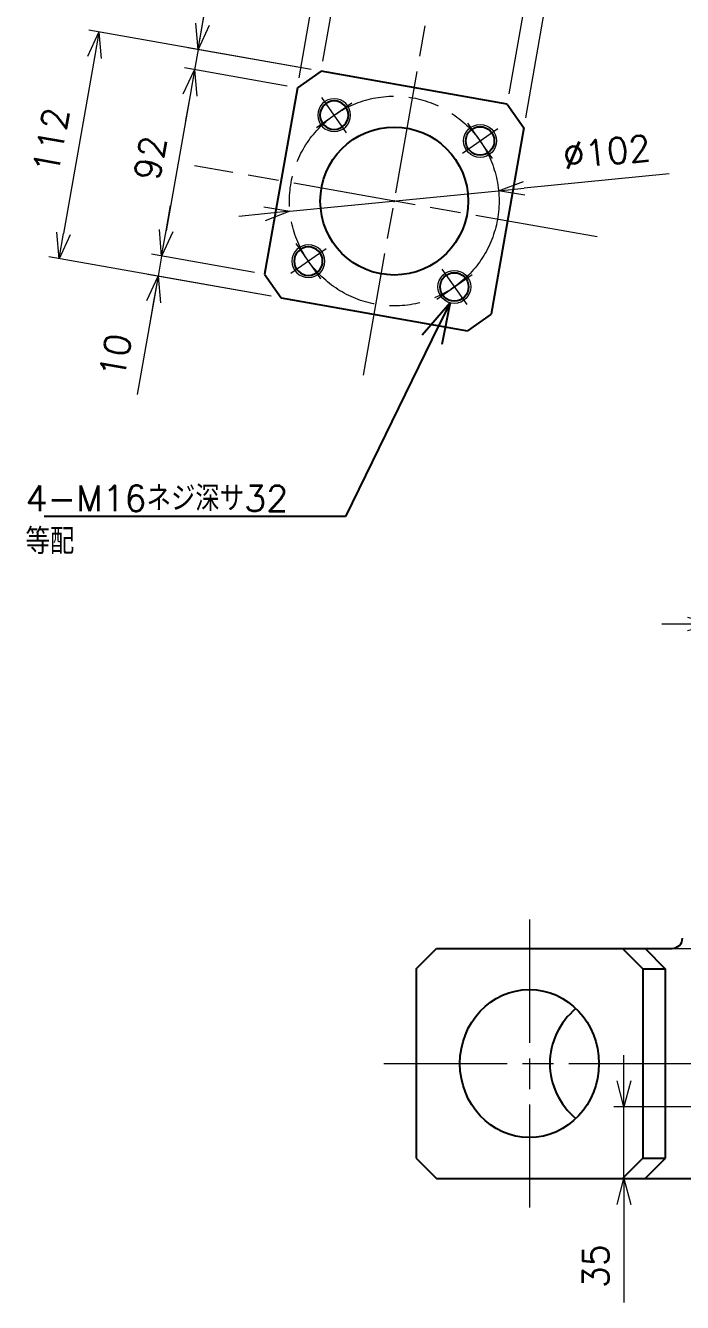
# Model space of a CAD drawing. Header units: millimetres. Extents: x 0 to 4205, y 0 to 2970.
# Drawn here: x 1762 to 2082, y 479 to 1100 of the extents above; entities that cross this region are included whole.
import ezdxf
from ezdxf import colors
from ezdxf.entities.mleader import LeaderData, LeaderLine
from ezdxf.math import Vec2, Vec3

# ---------------------------------------------------------------- set-up
doc = ezdxf.new("R2010")
doc.units = ezdxf.units.MM
doc.header["$LTSCALE"] = 5
doc.linetypes.add('AM_ISO02W050', pattern=[7.5, 6, -1.5])
doc.linetypes.add('AM_ISO08W050', pattern=[18, 12, -1.5, 3, -1.5])
doc.layers.get('0').update_dxf_attribs({"lineweight": 0})
doc.layers.get('Defpoints').update_dxf_attribs({"lineweight": 0})
for name, color, linetype, lineweight in [('AM_0', 7, 'Continuous', 25), ('AM_3', 6, 'AM_ISO02W050', 13), ('AM_4', 4, 'Continuous', 13), ('AM_5', 3, 'Continuous', 13), ('AM_7', 4, 'AM_ISO08W050', 13)]:
    doc.layers.add(name, color=color, linetype=linetype, lineweight=lineweight)
doc.styles.get("Standard").update_dxf_attribs({"font": 'romans.shx', "bigfont": 'japanese.shx'})
doc.dimstyles.new('AM_JIS', dxfattribs={"dimtxt": 2.5, "dimasz": 2.5, "dimexe": 1, "dimexo": 1, "dimgap": 1.5, "dimtad": 3, "dimdec": 3, "dimdsep": 46, "dimtxsty": 'Standard', "dimblk": 'OPEN30', "dimcen": 0, "dimclrd": 256, "dimclre": 256, "dimclrt": 2, "dimadec": 0, "dimazin": 2, "dimtp": 0.1, "dimtm": 0.1, "dimtfac": 0.71, "dimtdec": 3, "dimtix": 1, "dimtmove": 0, "dimatfit": 3, "dimldrblk": 'OPEN30', "dimfxl": 1, "dimlwd": -1, "dimlwe": -1, "dimarcsym": 0})

# ---------------------------------------------------------------- blocks, each defined once
blk = doc.blocks.new('JIS_B1004_1')
at = {"layer": 'AM_0'}
blk.add_circle((0, 0), 6.92, dxfattribs=at)
at = {"layer": 'AM_4'}
blk.add_circle((0, 0), 8, dxfattribs=at)
at = {"layer": 'AM_7'}
for p, q in [((0, -10.5), (0, 10.5)), ((-10.5, 0), (10.5, 0))]:
    blk.add_line(p, q, dxfattribs=at)
at = {"layer": 'AM_0', "flags": 9}
for tag, p in [('ATT_TAG_1', (0, 0)), ('ATT_TAG_2', (0, -2)), ('ATT_TAG_3', (0, -4)), ('ATT_TAG_4', (0, -6)), ('ATT_TAG_5', (0, -8)), ('ATT_TAG_6', (0, -10)), ('ATT_TAG_7', (0, -12)), ('ATT_TAG_8', (0, -14)), ('ATT_TAG_9', (0, -16)), ('ATT_TAG_10', (0, -18)), ('ATT_TAG_11', (0, -20)), ('ATT_TAG_12', (0, -22)), ('ATT_TAG_13', (0, -24)), ('ATT_TAG_14', (0, -26)), ('ATT_TAG_15', (0, -28)), ('ATT_TAG_16', (0, -30)), ('ATT_TAG_17', (0, -32)), ('ATT_TAG_18', (0, -34)), ('ATT_TAG_19', (0, -36)), ('ATT_TAG_20', (0, -38))]:
    blk.add_attdef(tag, p, '', height=2, dxfattribs=at)
blk = doc.blocks.new('_Open30')
at = {"color": 0, "linetype": 'ByBlock', "lineweight": -2}
for p, q in [((-1, 0.268), (0, 0)), ((0, 0), (-1, -0.268)), ((0, 0), (-1, 0))]:
    blk.add_line(p, q, dxfattribs=at)
blk = doc.blocks.new('*D97')
at = {"layer": 'AM_5'}
for p, q in [((2053.58, 586.88), (2053.58, 599.38)), ((2102.05, 574.38), (2048.58, 574.38)), ((2053.58, 539.38), (2053.58, 574.38)), ((2092.05, 539.38), (2048.58, 539.38)), ((2053.58, 539.38), (2053.58, 479.15)), ((2053.58, 526.88), (2053.58, 514.38))]:
    blk.add_line(p, q, dxfattribs=at)
at = {"layer": 'Defpoints', "color": 0}
for p in [(2053.58, 574.38), (2107.05, 574.38), (2097.05, 539.38)]:
    blk.add_point(p, dxfattribs=at)
at = {"layer": 'AM_5', "xscale": 12.5, "yscale": 12.5, "zscale": 12.5}
for p, rotation in [((2053.58, 574.38), 270), ((2053.58, 539.38), 90)]:
    blk.add_blockref('_Open30', p, dxfattribs=dict(at, rotation=rotation))
at = {"layer": 'AM_5', "color": 2, "insert": (2039.83, 496.77), "char_height": 12.5, "attachment_point": 5, "rotation": 90}
blk.add_mtext('35', dxfattribs=at)
blk = doc.blocks.new('*D102')
at = {"layer": 'AM_5'}
for p, q in [((2097.05, 696.38), (2097.05, 814.13)), ((2132.05, 700.88), (2132.05, 814.13)), ((2084.55, 809.13), (2072.05, 809.13)), ((2132.05, 809.13), (2097.05, 809.13)), ((2144.55, 809.13), (2157.05, 809.13))]:
    blk.add_line(p, q, dxfattribs=at)
at = {"layer": 'Defpoints', "color": 0}
for p in [(2097.05, 809.13), (2132.05, 695.88), (2097.05, 691.38)]:
    blk.add_point(p, dxfattribs=at)
at = {"layer": 'AM_5', "xscale": 12.5, "yscale": 12.5, "zscale": 12.5}
blk.add_blockref('_Open30', (2097.05, 809.13), dxfattribs=at)
at = {"layer": 'AM_5', "xscale": 12.5, "yscale": 12.5, "zscale": 12.5, "rotation": 180}
blk.add_blockref('_Open30', (2132.05, 809.13), dxfattribs=at)
at = {"layer": 'AM_5', "color": 2, "insert": (2114.55, 822.88), "char_height": 12.5, "attachment_point": 5}
blk.add_mtext('35', dxfattribs=at)
blk = doc.blocks.new('*D182')
at = {"layer": 'AM_5'}
for p, q in [((1846.26, 1088.63), (1856.41, 1146.19)), ((1848.44, 1100.94), (1850.61, 1113.25)), ((1901.27, 1078.93), (1841.34, 1089.5)), ((1846.26, 1088.63), (1844.53, 1078.78)), ((1889.68, 1070.82), (1839.6, 1079.65)), ((1842.36, 1066.47), (1840.19, 1054.16))]:
    blk.add_line(p, q, dxfattribs=at)
at = {"layer": 'Defpoints', "color": 0}
for p in [(1844.53, 1078.78), (1906.19, 1078.06), (1894.6, 1069.95)]:
    blk.add_point(p, dxfattribs=at)
at = {"layer": 'AM_5', "xscale": 12.5, "yscale": 12.5, "zscale": 12.5}
for p, rotation in [((1846.26, 1088.63), 260.000000158428), ((1844.53, 1078.78), 80.000000158428)]:
    blk.add_blockref('_Open30', p, dxfattribs=dict(at, rotation=rotation))
at = {"layer": 'AM_5', "color": 2, "insert": (1839.97, 1132.11), "char_height": 12.5, "attachment_point": 5, "rotation": 80}
blk.add_mtext('10', dxfattribs=at)
blk = doc.blocks.new('*D183')
at = {"layer": 'AM_5'}
for p, q in [((1889.68, 1070.82), (1839.6, 1079.65)), ((1842.36, 1066.47), (1830.72, 1000.49)), ((1873.7, 980.21), (1823.63, 989.04))]:
    blk.add_line(p, q, dxfattribs=at)
at = {"layer": 'Defpoints', "color": 0}
for p in [(1894.6, 1069.95), (1828.55, 988.18), (1878.63, 979.35)]:
    blk.add_point(p, dxfattribs=at)
at = {"layer": 'AM_5', "xscale": 12.5, "yscale": 12.5, "zscale": 12.5}
for p, rotation in [((1844.53, 1078.78), 80.000000158365), ((1828.55, 988.18), 260.000000158365)]:
    blk.add_blockref('_Open30', p, dxfattribs=dict(at, rotation=rotation))
at = {"layer": 'AM_5', "color": 2, "insert": (1823, 1035.87), "char_height": 12.5, "attachment_point": 5, "rotation": 80}
blk.add_mtext('92', dxfattribs=at)
blk = doc.blocks.new('*D184')
at = {"layer": 'AM_5'}
for p, q in [((1830.72, 1000.49), (1832.89, 1012.8)), ((1873.7, 980.21), (1823.63, 989.04)), ((1828.55, 988.18), (1826.82, 978.33)), ((1826.82, 978.33), (1816.67, 920.76)), ((1881.82, 968.63), (1821.89, 979.2)), ((1824.65, 966.02), (1822.47, 953.71))]:
    blk.add_line(p, q, dxfattribs=at)
at = {"layer": 'Defpoints', "color": 0}
for p in [(1826.82, 978.33), (1878.63, 979.35), (1886.74, 967.76)]:
    blk.add_point(p, dxfattribs=at)
at = {"layer": 'AM_5', "xscale": 12.5, "yscale": 12.5, "zscale": 12.5}
for p, rotation in [((1828.55, 988.18), 260.000000158427), ((1826.82, 978.33), 80.000000158427)]:
    blk.add_blockref('_Open30', p, dxfattribs=dict(at, rotation=rotation))
at = {"layer": 'AM_5', "color": 2, "insert": (1806.03, 939.62), "char_height": 12.5, "attachment_point": 5, "rotation": 80}
blk.add_mtext('10', dxfattribs=at)
blk = doc.blocks.new('*D185')
at = {"layer": 'AM_5'}
for p, q in [((1901.27, 1078.93), (1793.12, 1098)), ((1795.88, 1084.82), (1780.77, 999.14)), ((1881.82, 968.63), (1773.67, 987.7))]:
    blk.add_line(p, q, dxfattribs=at)
at = {"layer": 'Defpoints', "color": 0}
for p in [(1906.19, 1078.06), (1778.6, 986.83), (1886.74, 967.76)]:
    blk.add_point(p, dxfattribs=at)
at = {"layer": 'AM_5', "xscale": 12.5, "yscale": 12.5, "zscale": 12.5}
for p, rotation in [((1798.05, 1097.13), 80.000000158069), ((1778.6, 986.83), 260.00000015807)]:
    blk.add_blockref('_Open30', p, dxfattribs=dict(at, rotation=rotation))
at = {"layer": 'AM_5', "color": 2, "insert": (1774.78, 1044.37), "char_height": 12.5, "attachment_point": 5, "rotation": 80}
blk.add_mtext('112', dxfattribs=at)
blk = doc.blocks.new('*D186')
at = {"layer": 'AM_5'}
for p, q in [((1908.05, 1146.22), (1850.49, 1156.37)), ((1895.74, 1148.39), (1883.43, 1150.56)), ((1895.47, 1074.87), (1908.92, 1151.14)), ((1907.06, 1082.98), (1918.77, 1149.41)), ((1908.05, 1146.22), (1917.9, 1144.48)), ((1930.21, 1142.31), (1942.52, 1140.14))]:
    blk.add_line(p, q, dxfattribs=at)
at = {"layer": 'Defpoints', "color": 0}
for p in [(1917.9, 1144.48), (1906.19, 1078.06), (1894.6, 1069.95)]:
    blk.add_point(p, dxfattribs=at)
at = {"layer": 'AM_5', "xscale": 12.5, "yscale": 12.5, "zscale": 12.5}
for p, rotation in [((1908.05, 1146.22), 350.000000158428), ((1917.9, 1144.48), 170.000000158428)]:
    blk.add_blockref('_Open30', p, dxfattribs=dict(at, rotation=rotation))
at = {"layer": 'AM_5', "color": 2, "insert": (1869.35, 1167), "char_height": 12.5, "attachment_point": 5, "rotation": 350}
blk.add_mtext('10', dxfattribs=at)
blk = doc.blocks.new('*D187')
at = {"layer": 'AM_5'}
for p, q in [((1907.06, 1082.98), (1918.77, 1149.41)), ((1930.21, 1142.31), (1996.19, 1130.68)), ((1997.66, 1067.01), (2009.37, 1133.43))]:
    blk.add_line(p, q, dxfattribs=at)
at = {"layer": 'Defpoints', "color": 0}
for p in [(2008.5, 1128.51), (1906.19, 1078.06), (1996.79, 1062.08)]:
    blk.add_point(p, dxfattribs=at)
at = {"layer": 'AM_5', "xscale": 12.5, "yscale": 12.5, "zscale": 12.5}
for p, rotation in [((1917.9, 1144.48), 170.000000158428), ((2008.5, 1128.51), 350.000000158428)]:
    blk.add_blockref('_Open30', p, dxfattribs=dict(at, rotation=rotation))
at = {"layer": 'AM_5', "color": 2, "insert": (1965.59, 1150.03), "char_height": 12.5, "attachment_point": 5, "rotation": 350}
blk.add_mtext('92', dxfattribs=at)
blk = doc.blocks.new('*D188')
at = {"layer": 'AM_5'}
for p, q in [((1996.19, 1130.68), (1983.88, 1132.85)), ((1997.66, 1067.01), (2009.37, 1133.43)), ((2005.77, 1055.42), (2019.22, 1131.69)), ((2018.35, 1126.77), (2008.5, 1128.51)), ((2018.35, 1126.77), (2075.92, 1116.62)), ((2030.66, 1124.6), (2042.97, 1122.43))]:
    blk.add_line(p, q, dxfattribs=at)
at = {"layer": 'Defpoints', "color": 0}
for p in [(2008.5, 1128.51), (1996.79, 1062.08), (2004.9, 1050.5)]:
    blk.add_point(p, dxfattribs=at)
at = {"layer": 'AM_5', "xscale": 12.5, "yscale": 12.5, "zscale": 12.5}
for p, rotation in [((2008.5, 1128.51), 350.000000158428), ((2018.35, 1126.77), 170.000000158428)]:
    blk.add_blockref('_Open30', p, dxfattribs=dict(at, rotation=rotation))
at = {"layer": 'AM_5', "color": 2, "insert": (2061.83, 1133.06), "char_height": 12.5, "attachment_point": 5, "rotation": 350}
blk.add_mtext('10', dxfattribs=at)
blk = doc.blocks.new('*D189')
at = {"layer": 'AM_5'}
for p, q in [((1895.47, 1074.87), (1918.57, 1205.86)), ((2015.69, 1183.65), (1930.01, 1198.76)), ((2005.77, 1055.42), (2028.87, 1186.41))]:
    blk.add_line(p, q, dxfattribs=at)
at = {"layer": 'Defpoints', "color": 0}
for p in [(1917.7, 1200.93), (1894.6, 1069.95), (2004.9, 1050.5)]:
    blk.add_point(p, dxfattribs=at)
at = {"layer": 'AM_5', "xscale": 12.5, "yscale": 12.5, "zscale": 12.5}
for p, rotation in [((1917.7, 1200.93), 170.000000158787), ((2028, 1181.48), 350.000000158787)]:
    blk.add_blockref('_Open30', p, dxfattribs=dict(at, rotation=rotation))
at = {"layer": 'AM_5', "color": 2, "insert": (1955.78, 1208.18), "char_height": 12.5, "attachment_point": 5, "rotation": 350}
blk.add_mtext('112', dxfattribs=at)
blk = doc.blocks.new('*D245')
at = {"layer": 'AM_5'}
for p, q in [((2075.57, 1028.08), (2004.96, 1021.14)), ((1891.01, 1009.93), (1992.52, 1019.92)), ((1878.57, 1008.71), (1866.13, 1007.48))]:
    blk.add_line(p, q, dxfattribs=at)
at = {"layer": 'Defpoints', "color": 0}
for p in [(1992.52, 1019.92), (1891.01, 1009.93)]:
    blk.add_point(p, dxfattribs=at)
at = {"layer": 'AM_5', "xscale": 12.5, "yscale": 12.5, "zscale": 12.5}
for p, rotation in [((1992.52, 1019.92), 185.617248169285), ((1891.01, 1009.93), 5.617248169285)]:
    blk.add_blockref('_Open30', p, dxfattribs=dict(at, rotation=rotation))
at = {"layer": 'AM_5', "color": 2, "insert": (2045.14, 1038.91), "char_height": 12.5, "attachment_point": 5, "rotation": 5.61725}
blk.add_mtext('%%c102', dxfattribs=at)

msp = doc.modelspace()

# ---------------------------------------------------------------- linework, layer by layer
at = {"layer": 'AM_0'}
for p, q in [((1906.1891, 1078.0606), (1894.6046, 1069.949)), ((1996.7915, 1062.085), (1906.1891, 1078.0606)), ((1894.6046, 1069.949), (1878.629, 979.3467)), ((1996.7915, 1062.085), (2004.9031, 1050.5004)), ((2004.9031, 1050.5004), (1988.9274, 959.8981)), ((1878.629, 979.3467), (1886.7406, 967.7621)), ((1886.7406, 967.7621), (1977.3429, 951.7865)), ((1988.9274, 959.8981), (1977.3429, 951.7865)), ((1952.416, 641.3849), (1962.264, 651.3849)), ((1962.264, 651.3849), (2077.0549, 651.3849)), ((2052.8664, 651.3849), (2062.7144, 641.3849)), ((2063.8156, 651.3849), (2073.6637, 641.3849)), ((1952.416, 641.3849), (1952.416, 549.3849)), ((2062.7144, 641.3849), (2073.6637, 641.3849)), ((2062.7144, 641.3849), (2062.7144, 549.3849)), ((2073.6637, 641.3849), (2073.6637, 549.3849)), ((1952.416, 549.3849), (1962.264, 539.3849)), ((2052.8664, 539.3849), (2062.7144, 549.3849)), ((2062.7144, 549.3849), (2073.6637, 549.3849)), ((2063.8682, 539.3849), (2073.7163, 549.3849)), ((1962.264, 539.3849), (2352.0549, 539.3849))]:
    msp.add_line(p, q, dxfattribs=at)
msp.add_circle((1941.766, 1014.9235), 36, dxfattribs=at)
msp.add_arc((2077.0549, 656.3849), 5, 270, 0, dxfattribs=at)
msp.add_ellipse((2007.5652, 595.3849), major_axis=(0, 36), ratio=0.93969262, dxfattribs=at)
msp.add_ellipse((2055.7952, 595.3849), major_axis=(38.3104, 0), ratio=0.93969262, start_param=2.30307703, end_param=3.98010827, dxfattribs=at)
msp.add_point((1941.766, 1014.9235), dxfattribs=at)
msp.add_point((1941.766, 1014.9235), dxfattribs=at)
at = {"layer": 'AM_3'}
msp.add_line((2077.0549, 651.3849), (2352.0549, 651.3849), dxfattribs=at)
at = {"layer": 'AM_7'}
for p, q in [((1926.8354, 930.2479), (1992.1463, 1300.6445)), ((2040.539, 997.5072), (1844.5346, 1032.0681)), ((2007.5652, 665.3849), (2007.5652, 525.3849)), ((1936.751, 595.3849), (2426.751, 595.3849))]:
    msp.add_line(p, q, dxfattribs=at)
msp.add_circle((1941.766, 1014.9235), 51, dxfattribs=at)

# ---------------------------------------------------------------- block references
at = {"layer": 'AM_0', "xscale": -1}
for p, rotation in [((1912.5136, 1056.7003), 305.000000158428), ((1899.9893, 985.6711), 35.000000158428)]:
    msp.add_blockref('JIS_B1004_1', p, dxfattribs=dict(at, rotation=rotation))
at = {"layer": 'AM_0'}
for p, rotation in [((1983.5428, 1044.1759), 35.000000158301), ((1971.0184, 973.1468), 305.000000158301)]:
    msp.add_blockref('JIS_B1004_1', p, dxfattribs=dict(at, rotation=rotation))

# ---------------------------------------------------------------- dimensions: what is measured, and where the dimension line sits
at = {"layer": 'AM_5'}
for base, p1, p2, angle, picture, middle, dimtype in [((1917.7003, 1200.9315), (2004.9031, 1050.5004), (1894.6046, 1069.949), 170.0000002, '*D189', (1953.39, 1194.6384), 161), ((1917.9009, 1144.4813), (1894.6046, 1069.949), (1906.1891, 1078.0606), 350.0000002, '*D186', (1866.9606, 1153.4635), 160), ((1844.5283, 1078.7788), (1906.1891, 1078.0606), (1894.6046, 1069.949), 260.0000002, '*D182', (1853.5104, 1129.7191), 160), ((2008.5032, 1128.5057), (2004.9031, 1050.5004), (1996.7915, 1062.085), 350.0000002, '*D188', (2059.4436, 1119.5235), 160), ((1826.8162, 978.3284), (1878.629, 979.3467), (1886.7406, 967.7621), 260.0000002, '*D184', (1819.5705, 937.2361), 160), ((2053.5803, 574.3849), (2097.0549, 539.3849), (2107.0549, 574.3849), 90, '*D97', (2053.5803, 496.7658), 160)]:
    dim = msp.add_linear_dim(base=base, p1=p1, p2=p2, angle=angle, dimstyle='AM_JIS', override={"dimscale": 5}, dxfattribs=at)
    dim.commit()
    dim.dimension.update_dxf_attribs({"geometry": picture, "text_midpoint": middle, "dimtype": dimtype})
for p1, p2, distance, picture, middle in [((1906.1891, 1078.0606), (1996.7915, 1062.085), 67.4454, '*D187', (1965.5897, 1150.0346)), ((1906.1891, 1078.0606), (1886.7406, 967.7621), -109.8101, '*D185', (1774.7819, 1044.3673)), ((1894.6046, 1069.949), (1878.629, 979.3467), -50.8488, '*D183', (1822.9994, 1035.8653))]:
    dim = msp.add_aligned_dim(p1=p1, p2=p2, distance=distance, dimstyle='AM_JIS', override={"dimscale": 5}, dxfattribs=at)
    dim.commit()
    dim.dimension.update_dxf_attribs({"geometry": picture, "text_midpoint": middle})
dim = msp.add_diameter_dim_2p(p1=(1891.0109, 1009.9315), p2=(1992.5211, 1019.9155), dimstyle='AM_JIS', override={"dimscale": 5}, dxfattribs=at)
dim.commit()
dim.dimension.update_dxf_attribs({"geometry": '*D245', "text_midpoint": (2045.141, 1038.9073)})
dim = msp.add_linear_dim(base=(2097.0549, 809.1291), p1=(2132.0549, 695.8849), p2=(2097.0549, 691.3849), dimstyle='AM_JIS', override={"dimscale": 5}, dxfattribs=at)
dim.commit()
dim.dimension.update_dxf_attribs({"geometry": '*D102', "text_midpoint": (2114.5549, 822.8791)})

# ---------------------------------------------------------------- leaders
ml = msp.add_multileader_mtext('Standard', dxfattribs=at)
ml.set_content('\\C2;4-M16ネジ深サ32\\P等配')
ml.set_leader_properties()
ml.set_arrow_properties(name='OPEN30')
ml.build(insert=Vec2(0, 0))
ml.multileader.update_dxf_attribs({"has_dogleg": 0, "text_left_attachment_type": 6, "text_right_attachment_type": 6, "dogleg_length": 1.8, "arrow_head_size": 20})
ctx = ml.context
ctx.base_point, ctx.char_height, ctx.arrow_head_size, ctx.landing_gap_size, ctx.plane_origin = Vec3(1752.2892, 861.5048), 12.5, 20, 10, Vec3(892.6563, 37.8467)
ctx.left_attachment, ctx.right_attachment = 6, 6
notes = []
notes.append((ctx, [(0, (1, 1, 0), (1919.8035, 861.5048), (-1, 0), 1.8, [(0, [(1968.9232, 965.4998)], 0, [])])]))
ctx.mtext.insert = Vec3(1762.2892, 876.5048)
for ctx, leaders in notes:
    for number, flags, end, landing, length, lines in leaders:
        leader = LeaderData()
        leader.index, (leader.has_last_leader_line, leader.has_dogleg_vector, leader.attachment_direction) = number, flags
        leader.last_leader_point, leader.dogleg_vector, leader.dogleg_length = Vec3(end), Vec3(landing), length
        for number, points, colour, breaks in lines:
            line = LeaderLine()
            line.index, line.vertices, line.color, line.breaks = number, Vec3.list(points), colors.encode_raw_color(colour), breaks
            leader.lines.append(line)
        ctx.leaders.append(leader)

doc.saveas('drawing.dxf')
